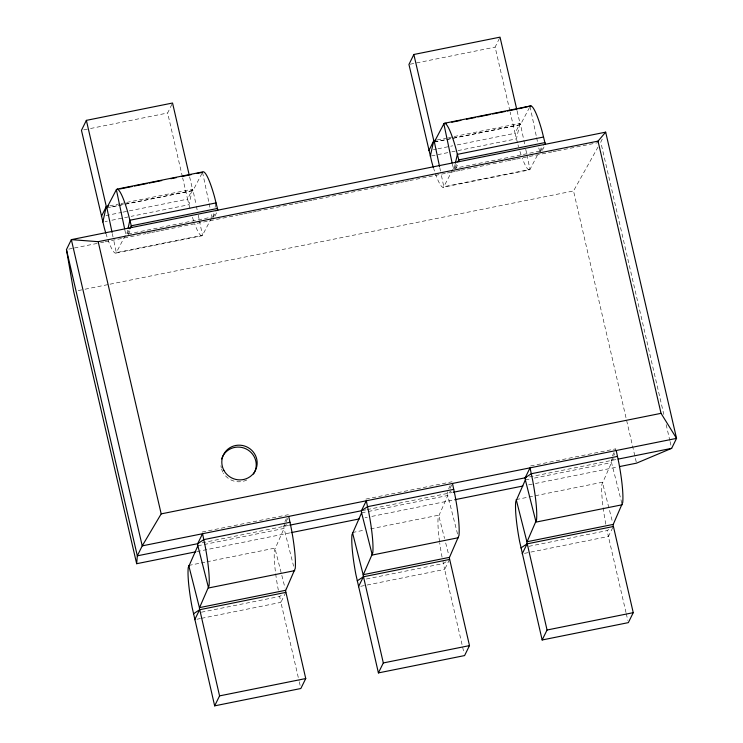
<?xml version="1.0" encoding="UTF-8"?>
<svg xmlns="http://www.w3.org/2000/svg" width="743" height="743" viewBox="0 0 743 743"><rect width="100%" height="100%" fill="white"/><g stroke="black" fill="none" stroke-linecap="round" stroke-linejoin="round"><path stroke-width="0.56" stroke-dasharray="3.71 2.79" d="M126.877 233.543L127.629 230.219M189.632 176.88L192.483 189.186L188.991 204.706L131.158 216.334M212.814 217.318L213.808 212.879M215.061 207.343L216.055 202.904M454.372 167.667L455.115 164.342M517.128 110.995L519.97 123.31L516.478 138.83L451.846 151.832M540.3 151.442L541.303 147.003M182.397 176.769L167.639 112.992L172.543 103.026M127.359 233.766L129.319 229.782M128.242 234.472L130.694 229.494M126.719 202.412L192.483 189.186L187.58 199.152L190.004 208.69M213.055 217.43L215.99 211.449M214.913 216.139L216.882 212.154M509.893 110.893L495.126 47.115L499.547 38.144M454.846 167.89L456.815 163.906M455.738 168.596L458.19 163.609M284.913 521.67L286.38 518.679M287.755 518.391L283.835 526.36L284.04 528.44L274.408 550.322A48.007 7.161 78.6 0 0 278.328 590.118M285.804 592.394L280.9 602.359L299.03 680.681M454.205 136.536L519.97 123.31L515.066 133.276L517.49 142.814M540.542 151.553L543.486 145.572M542.409 150.262L544.368 146.278M602.239 139.127L600.771 142.108L663.805 414.445M448.651 488.727L450.128 485.736M450.026 488.439L452.478 483.452M449.552 559.451L444.648 569.417L464.069 653.338M612.399 455.793L615.836 448.818L529.648 466.149M605.814 524.233A48.007 7.161 78.6 0 1 601.895 484.436L611.526 462.564L611.322 460.484L614.758 453.509M612.808 527.511L608.396 536.474L626.005 612.566M125.27 235.457L116.317 252.611L115.444 253.187A48.007 7.161 78.6 0 1 106.165 234.277M202.022 173.351L193.004 190.542L124.963 204.232M211.449 218.117L202.495 235.271L201.622 235.847L115.444 253.187M452.756 169.571L443.803 186.734L442.93 187.31A48.007 7.161 78.6 0 1 433.652 168.401M529.518 107.466L520.49 124.666L452.459 138.356M537.365 155.268L529.982 169.395L529.118 169.971L442.93 187.31M636.259 462.035L573.522 190.951L597.994 147.095M128.065 233.989L212.043 217.067L211.04 212.628M452.348 164.092L453.648 169.088M539.715 151.461L538.759 147.876M286.464 524.614L283.835 526.36L283.436 524.66M201.418 612.204L279.665 596.462L283.176 594.14M439.522 541.591A48.007 7.161 78.6 0 1 438.156 517.379L447.788 495.507L447.574 493.417L451.085 491.095M446.041 561.782L443.404 563.519L365.166 579.261M611.322 460.484L613.959 458.737M528.905 546.328L607.152 530.586L610.662 528.254M83.727 129.876L89.392 128.734M90.535 128.502L167.639 112.992M410.08 64.223L495.126 47.115M109.704 205.839L119.911 203.786M121.044 203.554L125.576 202.644M437.19 139.963L447.397 137.91M448.531 137.678L453.072 136.768M106.89 207.836L123.895 204.418L109.091 207.427M125.028 204.186L193.069 190.505L196.133 205.049M434.376 141.959L445.716 139.684M446.849 139.452L520.555 124.629L523.62 139.173M434.311 142.006L445.651 139.721M446.784 139.489L451.326 138.579M105.933 215.572L121.815 212.377M122.948 212.154L187.58 199.152L182.657 177.893M433.429 149.696L436.828 149.009M437.961 148.786L452.701 145.814M457.242 144.904L515.066 133.276L510.153 112.017M105.079 221.581L107.345 221.126M111.877 220.216L130.025 216.566M431.432 155.937L450.713 152.055M453.286 168.568L539.529 151.191M68.718 249.137L73.269 248.227M74.402 247.995L99.413 242.97M100.556 242.738L103.964 242.051M105.097 241.819L146.055 233.59M147.16 233.358L150.588 232.67M151.711 232.448L155.12 231.76M156.253 231.528L159.671 230.85M160.794 230.618L164.222 229.931M165.327 229.708L215.377 219.64M216.51 219.408L238.113 215.061M239.246 214.838L242.664 214.151M243.797 213.919L247.205 213.241M248.348 213.009L251.756 212.322M252.889 212.089L256.307 211.411M257.44 211.179L293.819 203.861M294.952 203.628L298.37 202.941M299.503 202.718L302.912 202.031M304.054 201.799L307.463 201.112M308.596 200.889L312.014 200.201M313.147 199.969L363.169 189.911M364.302 189.679L394.997 183.502M396.14 183.28L399.548 182.592M400.681 182.36L404.099 181.673M405.232 181.45L408.641 180.763M409.783 180.53L446.162 173.212M447.295 172.989L450.704 172.302M451.846 172.07L455.255 171.382M456.388 171.159L459.936 170.444M460.939 170.24L506.429 161.092M507.553 160.869L510.961 160.182M512.094 159.949L515.503 159.262M516.636 159.039L547.34 152.863M548.473 152.631L551.891 151.944M553.024 151.721L556.433 151.033M557.575 150.801L598.496 142.572M78.21 290.587L83.894 289.445M85.027 289.222L108.887 284.42M110.02 284.188L573.522 190.951M202.161 532.034L288.34 514.695M365.909 499.092L452.088 481.752M202.161 542.789L288.6 525.403M362.528 510.525L365.937 509.847M367.07 509.614L452.125 492.507M529.471 476.95L617.052 459.332M197.861 545.78L284.04 528.44L293.606 566.194M361.6 512.837L367.274 511.704M368.407 511.472L447.788 495.507L458.477 537.7M525.347 479.904L529.88 478.994M534.421 478.074L611.526 462.564L621.947 503.643M196.876 551.603L291.172 532.629M365.008 517.778L367.283 517.323M371.825 516.404L453.62 499.955M528.598 484.873L534.282 483.73M535.415 483.498L617.21 467.05M188.722 565.451L200.062 563.175M201.195 562.943L205.727 562.033M206.87 561.801L274.901 548.12L285.043 588.085M352.47 532.517L363.81 530.233M370.608 528.867L438.649 515.178L444.555 538.489M516.209 499.575L602.397 482.235L612.251 521.094M196.988 619.235L200.396 618.557M201.529 618.325L280.9 602.359L279.665 596.462M360.736 586.301L444.648 569.417L442.958 561.411M524.484 553.359L608.396 536.474L607.152 530.586M520.49 124.666L519.97 123.31M192.92 190.468L192.483 189.186M445.689 542.938L448.503 554.037M666.155 424.615L669.815 440.432M670.084 441.565L671.124 446.088M626.265 613.681L627.816 620.396M447.184 491.717L447.574 493.417M299.29 681.795L300.59 687.396M530.038 106.463L536.409 136.675M536.641 137.799L537.821 143.39M523.852 140.297L524.799 144.774M525.738 149.25L526.685 153.727M526.917 154.841L529.982 169.395L443.803 186.734L440.738 172.181M439.8 167.704L440.506 171.057M202.551 172.339L208.913 202.56M209.154 203.675L210.093 208.151M196.366 206.173L197.313 210.65M198.251 215.126L199.198 219.603M199.43 220.727L202.495 235.271L116.317 252.611L113.252 238.057M124.852 229.968L125.799 234.444M112.304 233.581L113.01 236.943M246.815 479.978A17.776 17.256 26.2 0 1 223.485 473.189M222.919 472.195A17.776 17.256 26.2 0 1 221.6 469.009M221.312 467.914A17.776 17.256 26.2 0 1 220.94 465.657M529.118 169.971A48.007 7.161 78.6 0 1 522.218 158.083M521.066 154.85A48.007 7.161 78.6 0 1 519.84 151.061M518.605 146.947A48.007 7.161 78.6 0 1 517.992 144.811M201.622 235.847A48.007 7.161 78.6 0 1 194.722 223.968M193.579 220.727A48.007 7.161 78.6 0 1 192.344 216.947M442.066 557.176A48.007 7.161 78.6 0 1 439.68 542.743"/><path stroke-width="1.11" d="M195.743 551.826L136.666 563.714L137.325 555.829L66.452 249.602L71.347 239.636L605.675 132.152L676.548 438.379L671.653 448.345L636.519 463.158L619.476 466.585M102.813 222.046L106.305 206.526L86.364 120.366L172.543 103.026L189.121 174.642M128.13 227.999L129.876 220.244L216.055 202.904M214.662 705.85L219.566 695.885L199.375 608.062L209.052 585.772A48.007 7.161 78.6 0 0 205.133 545.975L202.551 533.734L197.657 543.7L197.861 545.78L188.23 567.652A48.007 7.161 78.6 0 0 192.14 607.449L214.662 705.85L300.841 688.51L305.744 678.545L285.563 590.731L295.231 568.432A48.007 7.161 78.6 0 0 291.312 528.635L288.739 516.394M430.299 156.16L433.791 140.641L413.851 54.49L500.03 37.15L516.868 109.88M378.41 672.907L383.314 662.942L363.123 575.128L372.791 552.829A48.007 7.161 78.6 0 0 368.881 513.032L366.299 500.791L361.395 510.757L361.6 512.837L351.968 534.719A48.007 7.161 78.6 0 0 355.888 574.515L378.41 672.907L464.589 655.577L469.492 645.611L449.301 557.789L458.979 535.499A48.007 7.161 78.6 0 0 455.06 495.692L452.478 483.452M455.366 163.228L457.363 154.368L543.542 137.028M542.149 639.974L547.052 630.008L526.871 542.186L536.539 519.896A48.007 7.161 78.6 0 0 532.62 480.099L530.047 467.849L525.143 477.814L525.347 479.904L515.716 501.776A48.007 7.161 78.6 0 0 519.636 541.573L542.149 639.974L628.337 622.634L633.24 612.669L613.049 524.846L622.718 502.556A48.007 7.161 78.6 0 0 618.808 462.759L616.226 450.518M86.364 120.366L81.461 130.331L104.326 228.027A48.007 7.161 78.6 0 0 105.859 233.274M101.401 216.482L106.305 206.526L108.571 206.062M129.811 228.788L131.288 225.798L128.363 214.263A48.007 7.161 78.6 0 0 117.236 189.093L116.372 189.679L106.825 207.882L106.305 206.526M413.851 54.49L408.947 64.455L431.813 162.141A48.007 7.161 78.6 0 0 433.345 167.398M194.722 619.69L199.626 609.724L285.804 592.394M428.887 150.606L433.791 140.641L436.057 140.186M457.79 161.909L458.775 159.921L455.849 148.386A48.007 7.161 78.6 0 0 444.732 123.217L443.859 123.793L434.311 142.006L433.791 140.641M358.47 586.756L363.373 576.791L449.552 559.451M522.208 553.814L527.112 543.848L613.3 526.518M605.675 132.152L598.031 141.133L661.038 413.34L676.548 438.379L142.229 545.864L71.347 239.636L98.178 241.679L161.185 513.887L142.229 545.864L137.325 555.829L197.61 543.709M545.343 144.281L542.028 131.047A48.007 7.161 78.6 0 0 530.911 105.887L518.698 108.738M197.657 543.7L203.796 539.622L289.974 522.292M193.477 613.802L199.626 609.724M357.225 580.859L363.373 576.791M525.143 477.814L531.282 473.746L617.47 456.406M520.973 547.916L527.112 543.848M117.236 189.093L203.424 171.763A48.007 7.161 78.6 0 1 214.541 196.923L217.857 210.158M444.732 123.217L530.911 105.887M119.772 188.991L132.245 186.484M134.511 186.029L146.984 183.512M149.25 183.057L161.733 180.549M170.797 178.729L176.472 177.586M182.137 176.444L191.211 174.624M196.876 173.481L202.551 172.339M446.125 123.338L443.859 123.793L452.106 162.968M451.8 122.196L460.864 120.375M466.539 119.233L475.613 117.413M477.879 116.948L490.352 114.441M492.618 113.985L505.091 111.478M507.358 111.023L516.431 109.193M217.467 208.458L131.288 225.798L131.678 227.497M544.953 142.582L458.775 159.921L459.165 161.621M98.178 241.679L598.031 141.133M161.185 513.887L661.038 413.34M453.722 489.349L367.544 506.689L361.395 510.757L289.742 525.171M453.267 492.275L526.063 477.628M618.195 459.1L671.653 448.345M291.172 532.629L359.333 518.92M454.753 499.723L522.914 486.015M294.739 570.633L208.551 587.973L197.861 545.78M458.477 537.7L372.299 555.03L361.6 512.837M622.225 504.757L536.047 522.097L525.347 479.904M285.6 590.304L199.421 607.644L188.722 565.451M449.348 557.371L363.169 574.701L352.47 532.517M613.086 524.428L526.908 541.768L516.209 499.575M219.566 695.885L305.744 678.545M383.314 662.942L469.492 645.611M547.052 630.008L633.24 612.669M136.666 563.714L73.668 291.507L66.452 249.602M434.376 141.959L439.559 166.581M116.372 189.679L124.62 228.844M106.89 207.836L112.072 232.466M221.655 458.942A17.776 17.256 26.2 0 1 245.914 448.837A17.776 17.256 26.2 0 1 253.521 474.025M223.857 470.282A17.776 17.256 26.2 0 0 254.459 472.102A17.776 17.256 26.2 0 0 240.147 445.196A17.776 17.256 26.2 0 0 223.857 470.282"/></g></svg>
